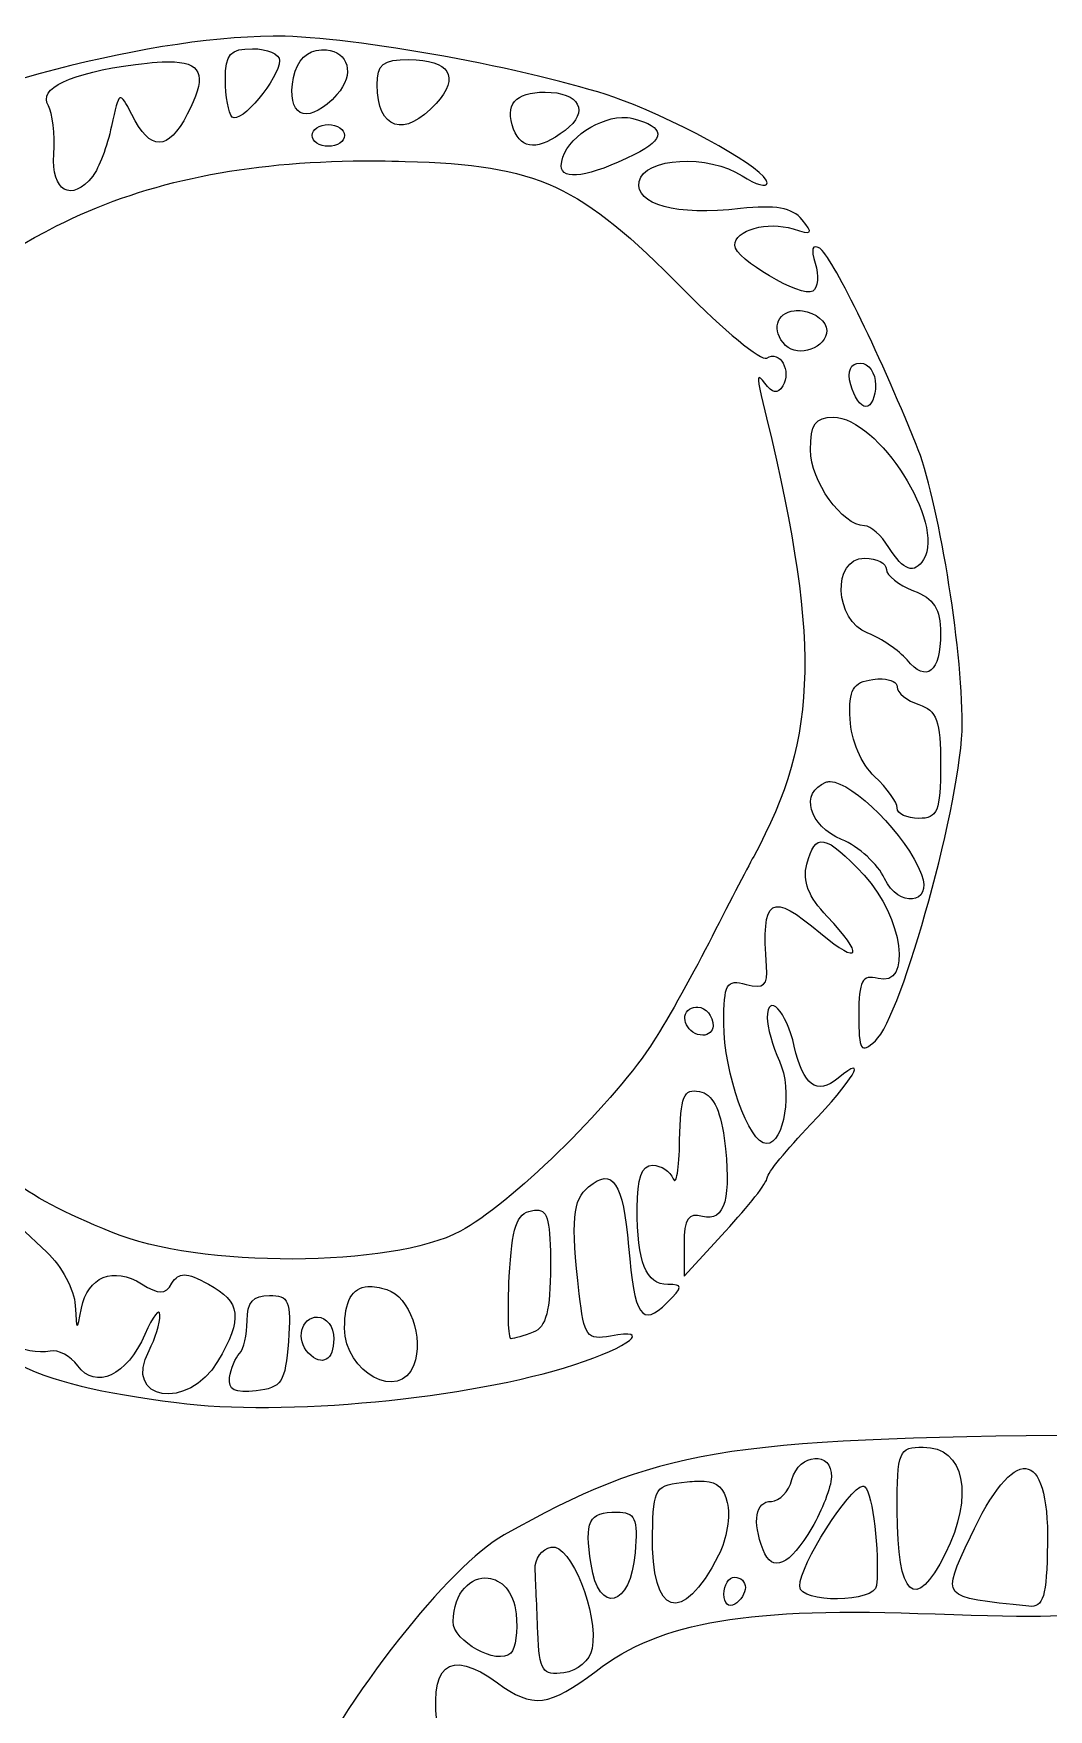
# Model space of a CAD drawing. Extents: x 0 to 79.9, y 0 to 80.2.
# Drawn here: x 34.97 to 54.8, y 20.25 to 52.97 of the extents above; entities that cross this region are included whole.
import ezdxf

# ---------------------------------------------------------------- set-up
doc = ezdxf.new("R2010")
doc.units = 0
doc.layers.add('Layer_1', color=7, linetype='CONTINUOUS')

msp = doc.modelspace()

# ---------------------------------------------------------------- linework, layer by layer
at = {"layer": 'Layer_1', "color": 7}
for points in [[(39.885386, 52.91665), (39.885386, 52.91665)], [(37.722968, 52.417249), (37.722968, 52.417249)], [(39.248732, 52.674116), (39.248732, 52.674116)], [(40.691813, 52.652618), (40.691813, 52.652618)], [(42.305221, 52.462449), (42.305221, 52.462449)], [(44.963732, 51.827449), (44.963732, 51.827449)], [(40.730399, 51.192449), (40.730399, 51.192449)], [(46.461384, 51.331906), (46.461384, 51.331906)], [(41.215468, 50.482485), (41.215468, 50.482485)], [(49.829861, 47.559388), (49.829861, 47.559388)], [(51.121908, 46.535782), (51.121908, 46.535782)], [(50.593845, 45.477449), (50.593845, 45.477449)], [(51.207899, 42.725782), (51.207899, 42.725782)], [(51.551307, 40.368786), (51.551307, 40.368786)], [(50.531008, 38.364015), (50.531008, 38.364015)], [(47.945808, 33.961458), (47.945808, 33.961458)], [(44.805535, 29.997119), (44.805535, 29.997119)], [(34.704514, 29.669697), (35.230373, 29.175808)], [(47.680121, 29.338416), (47.680121, 28.710031), (48.49151, 29.588668)], [(41.503755, 28.502775), (41.503755, 28.502775)], [(39.578359, 28.332449), (39.578359, 28.332449)], [(40.518732, 27.909115), (40.518732, 27.909115)], [(52.349465, 25.369115), (52.349465, 25.369115)], [(50.231147, 25.148079), (50.231147, 25.148079)], [(54.353133, 24.951844), (54.353133, 24.951844)], [(48.073138, 24.703799), (48.073138, 24.703799)], [(51.168213, 24.60954), (51.168213, 24.60954)], [(46.36437, 24.099115), (46.36437, 24.099115)], [(45.08555, 23.41671), (45.08555, 23.41671)], [(43.851932, 22.812027), (43.851932, 22.812027)], [(48.667899, 22.829115), (48.667899, 22.829115)]]:
    msp.add_lwpolyline(points, dxfattribs=at)
for points in [[(39.885386, 52.91665), (37.417313, 52.971579), (33.294422, 51.89326), (31.16902, 50.636824)], [(46.445399, 51.677518), (45.030548, 52.207667), (41.462133, 52.881556), (39.885386, 52.91665)], [(35.261242, 51.560111), (35.052226, 51.898309), (35.684099, 52.198635), (36.962292, 52.368191)], [(36.962292, 52.368191), (37.279267, 52.41024), (37.531229, 52.428125), (37.722968, 52.417249)], [(37.722968, 52.417249), (38.298188, 52.384622), (38.333796, 52.090479), (37.974874, 51.396399)], [(38.719565, 52.074393), (38.719565, 52.572987), (38.808798, 52.674116), (39.248732, 52.674116)], [(39.777899, 52.442605), (39.777899, 52.100936), (39.00936, 51.184877), (38.853511, 51.340725)], [(39.248732, 52.674116), (39.539774, 52.674116), (39.777899, 52.569763), (39.777899, 52.442605)], [(40.028151, 51.983994), (40.070557, 52.351388), (40.241406, 52.592106), (40.493377, 52.63994)], [(40.493377, 52.63994), (40.564872, 52.653514), (40.631229, 52.657234), (40.691813, 52.652618)], [(40.691813, 52.652618), (41.11592, 52.620308), (41.257183, 52.175256), (40.898521, 51.778943)], [(41.682899, 51.96856), (41.682899, 52.374012), (41.794182, 52.462449), (42.305221, 52.462449)], [(42.305221, 52.462449), (43.09986, 52.462449), (43.30781, 52.124519), (42.834938, 51.602001)], [(38.853511, 51.340725), (38.779848, 51.414385), (38.719565, 51.744546), (38.719565, 52.074393)], [(36.888979, 51.390888), (36.652152, 51.861837), (36.642796, 51.856492), (36.494311, 51.162683)], [(40.898521, 51.778943), (40.376571, 51.202191), (39.949526, 51.302783), (40.028151, 51.983994)], [(42.834938, 51.602001), (42.221853, 50.924549), (41.682899, 51.096281), (41.682899, 51.96856)], [(44.350229, 51.105358), (44.167888, 51.580538), (44.377765, 51.827449), (44.963732, 51.827449)], [(44.963732, 51.827449), (45.63874, 51.827449), (45.838437, 51.44508), (45.355095, 51.078899)], [(35.366523, 50.618081), (35.392301, 51.000845), (35.344842, 51.424845), (35.261242, 51.560111)], [(37.974874, 51.396399), (37.598164, 50.667941), (37.253302, 50.666392), (36.888979, 51.390888)], [(49.301245, 50.056394), (49.299021, 50.306169), (47.734677, 51.194424), (46.445399, 51.677518)], [(36.494311, 51.162683), (36.410621, 50.771633), (36.246085, 50.332554), (36.128853, 50.187032)], [(40.412899, 50.980782), (40.412899, 51.097199), (40.555774, 51.192449), (40.730399, 51.192449)], [(40.730399, 51.192449), (40.905024, 51.192449), (41.047899, 51.097199), (41.047899, 50.980782)], [(45.355095, 51.078899), (44.836261, 50.685823), (44.507901, 50.694476), (44.350229, 51.105358)], [(45.281232, 50.389879), (45.281232, 50.827908), (45.930399, 51.310643), (46.461384, 51.331906)], [(46.461384, 51.331906), (46.537239, 51.334943), (46.610882, 51.328776), (46.679666, 51.311513)], [(46.679666, 51.311513), (47.314361, 51.152215), (47.324826, 50.908776), (46.709982, 50.606507)], [(40.730399, 50.769115), (40.555774, 50.769115), (40.412899, 50.864365), (40.412899, 50.980782)], [(41.047899, 50.980782), (41.047899, 50.864365), (40.905024, 50.769115), (40.730399, 50.769115)], [(36.128853, 50.187032), (35.709496, 49.666459), (35.317365, 49.888136), (35.366523, 50.618081)], [(35.421093, 49.214689), (37.051423, 50.03628), (38.914649, 50.446222), (41.215468, 50.482485)], [(41.215468, 50.482485), (41.544158, 50.487664), (41.882015, 50.485282), (42.229154, 50.475316)], [(42.229154, 50.475316), (44.84002, 50.400372), (45.640673, 50.032442), (47.660828, 47.979967)], [(46.709982, 50.606507), (45.82007, 50.169018), (45.281232, 50.087055), (45.281232, 50.389879)], [(46.803138, 50.082302), (46.893717, 50.55264), (48.160333, 50.621905), (48.815625, 50.192544)], [(48.782001, 49.552032), (47.52309, 49.410133), (46.715406, 49.626736), (46.803138, 50.082302)], [(48.815625, 50.192544), (49.083553, 50.01699), (49.302091, 49.955692), (49.301245, 50.056394)], [(49.984753, 49.335957), (49.791256, 49.569123), (49.460554, 49.628514), (48.782001, 49.552032)], [(30.803562, 43.360782), (31.958466, 46.638181), (33.047184, 48.018371), (35.421093, 49.214689)], [(48.667899, 48.838207), (48.667899, 49.133748), (49.31143, 49.313077), (49.807261, 49.155707)], [(49.807261, 49.155707), (50.186841, 49.035235), (50.212526, 49.061507), (49.984753, 49.335957)], [(50.195869, 47.940278), (49.973385, 47.802773), (48.667899, 48.569975), (48.667899, 48.838207)], [(50.328158, 48.778678), (50.183948, 48.867807), (50.152839, 48.762871), (50.241067, 48.484879)], [(52.214969, 44.948282), (51.453979, 46.81882), (50.558629, 48.636241), (50.328158, 48.778678)], [(50.241067, 48.484879), (50.316486, 48.247265), (50.296143, 48.002251), (50.195869, 47.940278)], [(47.660828, 47.979967), (48.452873, 47.175252), (49.187298, 46.570238), (49.292978, 46.635553)], [(49.662842, 46.880844), (49.371194, 47.172492), (49.486177, 47.52098), (49.829861, 47.559388)], [(49.829861, 47.559388), (49.878959, 47.564877), (49.932903, 47.563757), (49.990815, 47.55553)], [(49.990815, 47.55553), (50.252754, 47.51833), (50.467065, 47.346567), (50.467065, 47.173539)], [(50.467065, 47.173539), (50.467065, 46.837249), (49.909439, 46.634244), (49.662842, 46.880844)], [(49.292978, 46.635553), (49.551404, 46.795268), (49.787581, 46.383548), (49.606067, 46.089848)], [(50.934496, 46.112449), (50.862546, 46.387587), (50.928439, 46.535782), (51.121908, 46.535782)], [(51.121908, 46.535782), (51.28564, 46.535782), (51.419565, 46.345282), (51.419565, 46.112449)], [(49.257701, 46.142765), (49.115178, 46.343826), (49.093741, 46.271261), (49.185491, 45.900782)], [(49.606067, 46.089848), (49.504857, 45.926092), (49.4, 45.942017), (49.257701, 46.142765)], [(49.185491, 45.900782), (50.358912, 41.162818), (50.327947, 39.262252), (49.039419, 36.904949)], [(51.232153, 45.689115), (51.129314, 45.689115), (50.995382, 45.879615), (50.934496, 46.112449)], [(51.419565, 46.112449), (51.419565, 45.879615), (51.334992, 45.689115), (51.232153, 45.689115)], [(50.149565, 44.842449), (50.149565, 45.3463), (50.241352, 45.477449), (50.593845, 45.477449)], [(50.593845, 45.477449), (51.471291, 45.477449), (52.790606, 43.403245), (52.358284, 42.703735)], [(51.205694, 43.360782), (50.769272, 43.360782), (50.149565, 44.230419), (50.149565, 44.842449)], [(53.112899, 39.489596), (53.112899, 41.021829), (52.638198, 43.907974), (52.214969, 44.948282)], [(51.680291, 42.937449), (51.534884, 43.170282), (51.321123, 43.360782), (51.205694, 43.360782)], [(52.358284, 42.703735), (52.174518, 42.406391), (51.967119, 42.478163), (51.680291, 42.937449)], [(51.269084, 41.260651), (50.612082, 41.510443), (50.561404, 42.725782), (51.207899, 42.725782)], [(51.207899, 42.725782), (51.440732, 42.725782), (51.631232, 42.627902), (51.631232, 42.508603)], [(51.631232, 42.508603), (51.631232, 42.389305), (51.869357, 42.201436), (52.160399, 42.090782)], [(52.160399, 42.090782), (52.560666, 41.938599), (52.689565, 41.736587), (52.689565, 41.261754)], [(52.034172, 40.739203), (51.880245, 40.924674), (51.535807, 41.159245), (51.269084, 41.260651)], [(52.689565, 41.261754), (52.689565, 40.502119), (52.413541, 40.282093), (52.034172, 40.739203)], [(50.923472, 39.584406), (50.895987, 40.16847), (50.973093, 40.302972), (51.366649, 40.358863)], [(51.366649, 40.358863), (51.432135, 40.368165), (51.49438, 40.371473), (51.551307, 40.368786)], [(51.551307, 40.368786), (51.722088, 40.360726), (51.842899, 40.301947), (51.842899, 40.214444)], [(51.842899, 40.214444), (51.842899, 40.097774), (52.033399, 39.942182), (52.266232, 39.868282)], [(52.266232, 39.868282), (52.614189, 39.757846), (52.689565, 39.547957), (52.689565, 38.689784)], [(51.399722, 38.464887), (51.142273, 38.704736), (50.942804, 39.173643), (50.923472, 39.584406)], [(51.416258, 33.303308), (51.936989, 33.774562), (53.112899, 38.062048), (53.112899, 39.489596)], [(52.689565, 38.689784), (52.689565, 37.786825), (52.63235, 37.645782), (52.266232, 37.645782)], [(50.757006, 37.233472), (50.11455, 37.499585), (49.934913, 38.153138), (50.44998, 38.350787)], [(50.44998, 38.350787), (50.474005, 38.360007), (50.501254, 38.364365), (50.531008, 38.364015)], [(50.531008, 38.364015), (50.977315, 38.358777), (52.023072, 37.320027), (52.316394, 36.551621)], [(51.842899, 37.84918), (51.842899, 37.961064), (51.643365, 38.237901), (51.399722, 38.464887)], [(52.266232, 37.645782), (52.033399, 37.645782), (51.842899, 37.737298), (51.842899, 37.84918)], [(50.075152, 36.750057), (50.240887, 37.383832), (50.434395, 37.346883), (51.195772, 36.534532)], [(51.597058, 36.471142), (51.469084, 36.752021), (51.091155, 37.095062), (50.757006, 37.233472)], [(49.039419, 36.904949), (48.912151, 36.672115), (48.516918, 35.910115), (48.161332, 35.211615)], [(50.473681, 35.733066), (50.109998, 36.112669), (49.989164, 36.421231), (50.075152, 36.750057)], [(51.195772, 36.534532), (51.954673, 35.724819), (52.141061, 34.343155), (51.46752, 34.51929)], [(52.316394, 36.551621), (52.540541, 35.964432), (51.862493, 35.888579), (51.597058, 36.471142)], [(49.292425, 34.75135), (49.184537, 36.113307), (49.36707, 36.227161), (50.344697, 35.40454)], [(50.344697, 35.40454), (51.123926, 34.748864), (51.208999, 34.965557), (50.473681, 35.733066)], [(48.161332, 35.211615), (47.805746, 34.513115), (47.292999, 33.60824), (47.02142, 33.200782)], [(48.892243, 34.405738), (49.240361, 34.314705), (49.321489, 34.384484), (49.292425, 34.75135)], [(48.456232, 33.641754), (48.456232, 34.424402), (48.50336, 34.507434), (48.892243, 34.405738)], [(51.46752, 34.51929), (51.156991, 34.600494), (51.092145, 34.478727), (51.092145, 33.813735)], [(49.832065, 33.200782), (49.682739, 33.880661), (49.302899, 34.276218), (49.302899, 33.751999)], [(48.045026, 33.412449), (47.75774, 33.412449), (47.56925, 33.785927), (47.788158, 33.921222)], [(47.788158, 33.921222), (47.839331, 33.952848), (47.893433, 33.965161), (47.945808, 33.961458)], [(47.945808, 33.961458), (48.102926, 33.950356), (48.244565, 33.795543), (48.244565, 33.588838)], [(49.302899, 33.751999), (49.302899, 33.575982), (49.40983, 33.196574), (49.541024, 32.908637)], [(51.092145, 33.813735), (51.092145, 33.105769), (51.130838, 33.045007), (51.416258, 33.303308)], [(48.244565, 33.588838), (48.244565, 33.491824), (48.154573, 33.412449), (48.045026, 33.412449)], [(49.288017, 31.295782), (48.945052, 31.295782), (48.456232, 32.674412), (48.456232, 33.641754)], [(47.02142, 33.200782), (46.217848, 31.99516), (44.260917, 30.088777), (43.308984, 29.584259)], [(50.687551, 32.573498), (50.276811, 32.232616), (50.0001, 32.435723), (49.832065, 33.200782)], [(50.149565, 31.667852), (50.973386, 32.525207), (51.307376, 33.087907), (50.687551, 32.573498)], [(49.541024, 32.908637), (49.801216, 32.337574), (49.63791, 31.295782), (49.288017, 31.295782)], [(36.497065, 29.565517), (34.62633, 30.338902), (34.133573, 30.739327), (32.898732, 32.489164)], [(47.59248, 31.364133), (47.606447, 32.217412), (47.670395, 32.37334), (47.979982, 32.314429)], [(47.979982, 32.314429), (48.23449, 32.266), (48.385239, 31.979733), (48.461744, 31.399411)], [(49.302899, 30.627158), (49.302899, 30.715062), (49.683899, 31.183232), (50.149565, 31.667852)], [(47.469007, 30.607865), (47.527726, 30.462343), (47.583279, 30.802618), (47.59248, 31.364133)], [(48.461744, 31.399411), (48.613887, 30.245345), (48.478973, 29.75858), (48.038964, 29.873647)], [(45.81536, 30.452973), (46.2862, 30.843735), (46.491257, 30.537152), (46.594779, 29.288807)], [(46.762899, 30.042871), (46.762899, 30.61728), (46.855075, 30.872449), (47.06276, 30.872449)], [(47.06276, 30.872449), (47.227682, 30.872449), (47.410288, 30.753385), (47.469007, 30.607865)], [(45.631255, 28.363868), (45.465924, 29.810122), (45.499881, 30.19115), (45.81536, 30.452973)], [(48.49151, 29.588668), (48.937774, 30.071968), (49.302899, 30.539251), (49.302899, 30.627158)], [(44.264792, 28.700661), (44.314866, 29.659102), (44.406955, 29.930487), (44.699149, 29.986096)], [(44.699149, 29.986096), (44.738674, 29.993617), (44.773791, 29.997639), (44.805535, 29.997119)], [(44.805535, 29.997119), (45.02774, 29.993487), (45.069565, 29.763877), (45.069565, 28.89965)], [(47.359866, 28.544115), (46.935167, 28.544115), (46.762899, 28.97681), (46.762899, 30.042871)], [(48.038964, 29.873647), (47.761014, 29.946334), (47.680121, 29.825401), (47.680121, 29.338416)], [(31.482659, 29.588117), (34.202251, 26.939764), (34.759956, 26.642217), (37.767065, 26.238933)], [(43.308984, 29.584259), (41.961587, 28.870161), (38.204055, 28.859826), (36.497065, 29.565517)], [(35.230373, 29.175808), (35.519594, 28.904098), (35.769036, 28.436617), (35.784897, 28.136767)], [(46.594779, 29.288807), (46.708512, 27.917348), (46.855981, 27.70013), (47.342227, 28.186376)], [(35.907266, 28.080543), (36.024772, 28.695835), (36.531688, 28.901855), (37.082456, 28.557896)], [(45.069565, 28.89965), (45.069565, 28.039843), (44.983228, 27.709691), (44.734426, 27.614216)], [(37.082456, 28.557896), (37.423556, 28.344883), (37.539072, 28.346963), (37.675563, 28.567816)], [(37.675563, 28.567816), (37.813649, 28.791243), (37.94607, 28.787944), (38.388284, 28.551281)], [(38.388284, 28.551281), (39.025122, 28.210455), (39.064159, 27.882011), (38.567981, 27.042055)], [(41.047899, 27.695244), (41.047899, 28.221168), (41.190342, 28.482105), (41.503755, 28.502775)], [(41.503755, 28.502775), (41.608225, 28.509664), (41.731856, 28.489864), (41.875273, 28.444344)], [(44.30062, 27.485782), (44.246106, 27.485782), (44.229878, 28.032398), (44.264792, 28.700661)], [(47.342227, 28.186376), (47.663608, 28.507748), (47.665428, 28.544115), (47.359866, 28.544115)], [(39.142899, 27.83856), (39.142899, 28.195938), (39.26323, 28.332449), (39.578359, 28.332449)], [(39.578359, 28.332449), (39.959811, 28.332449), (40.005785, 28.220807), (39.948776, 27.432865)], [(41.875273, 28.444344), (42.314865, 28.304828), (42.602421, 27.499142), (42.400581, 26.973151)], [(46.243105, 27.539249), (45.783, 27.451294), (45.7269, 27.527175), (45.631255, 28.363868)], [(35.299275, 27.246003), (34.809867, 27.150812), (34.062899, 27.500297), (34.062899, 27.824228)], [(35.784897, 28.136767), (35.812182, 27.620701), (35.818829, 27.617481), (35.907266, 28.080543)], [(37.441299, 27.947701), (37.436744, 28.100874), (37.304071, 27.93105), (37.14695, 27.570118)], [(37.227978, 27.255373), (37.349777, 27.48296), (37.445843, 27.794525), (37.441299, 27.947701)], [(38.995725, 27.197498), (39.076706, 27.278478), (39.142899, 27.566921), (39.142899, 27.83856)], [(40.342343, 27.20356), (40.084547, 27.461356), (40.196488, 27.909115), (40.518732, 27.909115)], [(40.518732, 27.909115), (40.695121, 27.909115), (40.836232, 27.720966), (40.836232, 27.485782)], [(37.14695, 27.570118), (36.796427, 26.764924), (36.184112, 26.479948), (35.833953, 26.958819)], [(42.400581, 26.973151), (42.12205, 26.247315), (41.047899, 26.82077), (41.047899, 27.695244)], [(44.734426, 27.614216), (44.550279, 27.543553), (44.355117, 27.485782), (44.30062, 27.485782)], [(45.543061, 26.980869), (46.616908, 27.329301), (47.080853, 27.699393), (46.243105, 27.539249)], [(35.833953, 26.958819), (35.696096, 27.14735), (35.455533, 27.276396), (35.299275, 27.246003)], [(38.567981, 27.042055), (37.995581, 26.073062), (36.705156, 26.278475), (37.227978, 27.255373)], [(38.800594, 26.726206), (38.826728, 26.904294), (38.914745, 27.11652), (38.995725, 27.197498)], [(39.948776, 27.432865), (39.891053, 26.635063), (39.819422, 26.525639), (39.318187, 26.467688)], [(40.836232, 27.485782), (40.836232, 27.064091), (40.610691, 26.935212), (40.342343, 27.20356)], [(37.767065, 26.238933), (39.824166, 25.963055), (43.482051, 26.312138), (45.543061, 26.980869)], [(39.318187, 26.467688), (38.90868, 26.420342), (38.766157, 26.491589), (38.800594, 26.726206)], [(55.652899, 25.603933), (48.412445, 25.542479), (47.1378, 25.326325), (44.16392, 23.654285)], [(51.842899, 24.134393), (51.842899, 25.295599), (51.873102, 25.369115), (52.349465, 25.369115)], [(52.349465, 25.369115), (53.15771, 25.369115), (53.351551, 24.430743), (52.779964, 23.284972)], [(49.787418, 24.734115), (49.855498, 24.99446), (50.053023, 25.135836), (50.231147, 25.148079)], [(50.231147, 25.148079), (50.409269, 25.160322), (50.568174, 25.043431), (50.557464, 24.787032)], [(53.271649, 23.6157), (53.695323, 24.531787), (54.078883, 24.975178), (54.353133, 24.951844)], [(54.353133, 24.951844), (54.627385, 24.928513), (54.792064, 24.438262), (54.778673, 23.487266)], [(47.063313, 23.675782), (47.079405, 24.583132), (47.111237, 24.631003), (47.740203, 24.692222)], [(47.740203, 24.692222), (47.873, 24.705148), (47.982564, 24.709785), (48.073138, 24.703799)], [(48.073138, 24.703799), (48.344856, 24.685844), (48.449224, 24.571126), (48.52293, 24.289285)], [(49.383927, 24.310782), (49.544975, 24.310782), (49.726531, 24.501282), (49.787418, 24.734115)], [(49.937899, 22.651623), (49.937899, 23.074273), (50.90278, 24.574166), (51.168213, 24.60954)], [(50.557464, 24.787032), (50.548958, 24.583301), (50.377923, 24.13717), (50.177677, 23.795947)], [(51.168213, 24.60954), (51.185908, 24.611899), (51.200775, 24.607725), (51.211757, 24.596312)], [(51.211757, 24.596312), (51.367504, 24.434463), (51.496361, 23.352609), (51.441062, 22.670365)], [(48.52293, 24.289285), (48.590113, 24.032373), (48.513323, 23.568199), (48.352603, 23.25741)], [(49.222973, 23.366551), (49.006969, 23.929446), (49.071993, 24.310782), (49.383927, 24.310782)], [(45.861111, 23.082675), (45.732175, 23.930651), (45.815081, 24.099115), (46.36437, 24.099115)], [(46.36437, 24.099115), (46.724274, 24.099115), (46.778477, 23.979958), (46.722659, 23.307019)], [(52.779964, 23.284972), (52.195919, 22.114221), (51.842899, 22.434182), (51.842899, 24.134393)], [(44.16392, 23.654285), (43.073619, 23.04127), (41.127959, 20.561262), (40.029254, 18.384115)], [(48.352603, 23.25741), (47.629676, 21.859425), (47.034523, 22.052649), (47.063313, 23.675782)], [(50.177677, 23.795947), (49.74106, 23.05193), (49.402156, 22.899603), (49.222973, 23.366551)], [(54.413215, 22.261363), (52.659661, 22.45048), (52.706877, 22.394527), (53.271649, 23.6157)], [(44.769704, 22.984558), (44.760001, 23.186691), (44.90199, 23.381359), (45.08555, 23.41671)], [(45.08555, 23.41671), (45.461501, 23.489112), (46.013398, 22.117817), (45.883158, 21.435093)], [(46.722659, 23.307019), (46.634434, 22.243408), (46.013328, 22.081582), (45.861111, 23.082675)], [(54.778673, 23.487266), (54.764034, 22.447144), (54.699558, 22.230482), (54.413215, 22.261363)], [(44.822621, 21.7559), (44.803218, 22.229664), (44.779413, 22.782424), (44.769704, 22.984558)], [(43.167873, 21.961502), (43.173475, 22.545665), (43.524568, 22.844592), (43.851932, 22.812027)], [(43.851932, 22.812027), (44.106547, 22.7867), (44.346896, 22.561126), (44.398187, 22.113637)], [(48.456232, 22.498938), (48.456232, 22.680432), (48.551482, 22.829115), (48.667899, 22.829115)], [(48.667899, 22.829115), (48.784315, 22.829115), (48.879565, 22.73912), (48.879565, 22.629576)], [(48.879565, 22.629576), (48.879565, 22.520028), (48.784315, 22.371898), (48.667899, 22.299949)], [(51.441062, 22.670365), (51.413529, 22.330688), (49.937899, 22.312287), (49.937899, 22.651623)], [(45.959779, 20.996875), (47.237503, 21.971445), (48.918551, 22.254183), (52.583732, 22.111433)], [(48.667899, 22.299949), (48.551482, 22.227999), (48.456232, 22.317441), (48.456232, 22.498938)], [(44.292353, 21.345244), (44.028498, 21.101077), (43.164176, 21.574705), (43.167873, 21.961502)], [(44.398187, 22.113637), (44.436394, 21.780304), (44.388769, 21.434463), (44.292353, 21.345244)], [(52.583732, 22.111433), (54.579187, 22.033711), (55.642936, 22.061265), (55.447297, 22.185296)], [(45.331944, 20.96215), (44.912066, 20.902243), (44.853863, 20.992997), (44.822621, 21.7559)], [(42.885651, 19.772076), (42.667555, 21.116046), (43.076961, 21.468926), (44.035486, 20.764262)], [(45.883158, 21.435093), (45.839815, 21.207876), (45.597561, 21.000044), (45.331944, 20.96215)], [(44.035486, 20.764262), (44.719974, 20.261057), (45.047329, 20.300918), (45.959779, 20.996875)]]:
    msp.add_open_spline(points, degree=3, dxfattribs=at)

doc.saveas('drawing.dxf')
